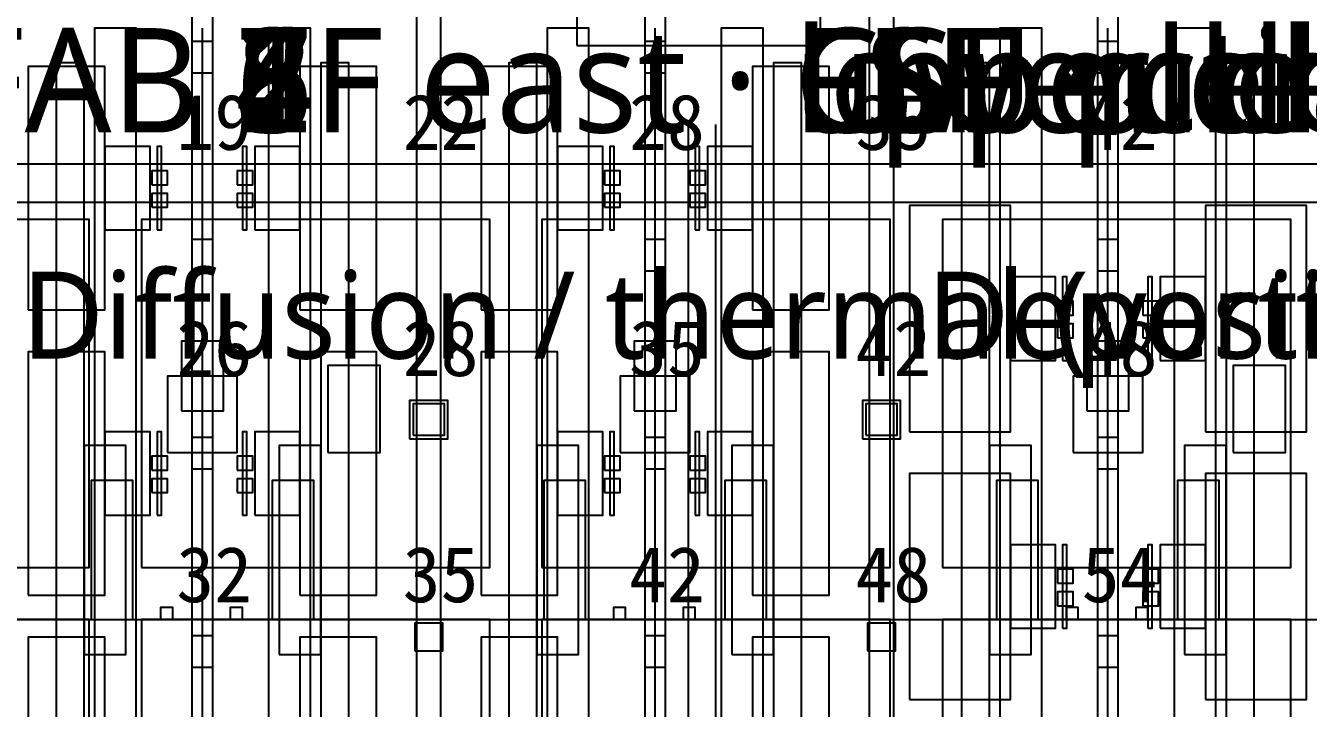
# Model space of a CAD drawing. Header units: metres. Extents: x -1640 to 1560, y -268 to 2338.
# Drawn here: x 30.17 to 67.01, y 1441.45 to 1461.07 of the extents above; entities that cross this region are included whole.
import ezdxf

# ---------------------------------------------------------------- set-up
doc = ezdxf.new("R2010")
doc.units = ezdxf.units.M
for name, color, linetype in [('1F_CHL', 4, 'Continuous'), ('1F_PUMP', 2, 'Continuous'), ('1F_SCR', 3, 'Continuous'), ('1F_STRUCT_COLUMN', 8, 'Continuous'), ('1F_TEXT', 7, 'Continuous'), ('2F_CSF_LATERAL_RACK_CONCEPT', 9, 'Continuous'), ('2F_RFG', 5, 'Continuous'), ('2F_STRUCT_COLUMN', 8, 'Continuous'), ('2F_TEXT', 7, 'Continuous'), ('2F_VMB', 6, 'Continuous'), ('3F_CLEANROOM_OVERHEAD_PIPE_DUCT_CONCEPT', 9, 'Continuous'), ('3F_CVD', 3, 'Continuous'), ('3F_DIFF', 4, 'Continuous'), ('3F_EHS_EGRESS_DIST_M', 2, 'Continuous'), ('3F_FOUP', 5, 'Continuous'), ('3F_OHT', 9, 'Continuous'), ('3F_OHTV', 1, 'Continuous'), ('3F_STRUCT_COLUMN', 8, 'Continuous'), ('3F_TBAR', 6, 'Continuous'), ('3F_TEXT', 7, 'Continuous'), ('4F_FFU', 1, 'Continuous'), ('4F_STRUCT_PLENUM_TRUSS_CONCEPT', 9, 'Continuous'), ('4F_TEXT', 7, 'Continuous'), ('5F_CHL', 4, 'Continuous'), ('5F_PUMP', 2, 'Continuous'), ('5F_SCR', 3, 'Continuous'), ('5F_STRUCT_COLUMN', 8, 'Continuous'), ('5F_TEXT', 7, 'Continuous'), ('6F_CSF_LATERAL_RACK_CONCEPT', 9, 'Continuous'), ('6F_RFG', 5, 'Continuous'), ('6F_STRUCT_COLUMN', 8, 'Continuous'), ('6F_TEXT', 7, 'Continuous'), ('6F_VMB', 6, 'Continuous'), ('7F_CLEANROOM_OVERHEAD_PIPE_DUCT_CONCEPT', 9, 'Continuous'), ('7F_CVD', 3, 'Continuous'), ('7F_DIFF', 4, 'Continuous'), ('7F_EHS_EGRESS_DIST_M', 2, 'Continuous'), ('7F_FOUP', 5, 'Continuous'), ('7F_OHT', 9, 'Continuous'), ('7F_OHTV', 1, 'Continuous'), ('7F_STRUCT_COLUMN', 8, 'Continuous'), ('7F_TBAR', 6, 'Continuous'), ('7F_TEXT', 7, 'Continuous'), ('8F_FFU', 1, 'Continuous'), ('8F_STRUCT_PLENUM_TRUSS_CONCEPT', 9, 'Continuous'), ('8F_TEXT', 7, 'Continuous'), ('EHS_GAS_SUPPLY', 3, 'Continuous'), ('EHS_PROCESS_EXHAUST', 1, 'Continuous'), ('EHS_TREATED_EXHAUST', 30, 'Continuous'), ('RF_RSC', 4, 'Continuous'), ('UTIL_GAS.SPEC_CONCEPT', 3, 'Continuous'), ('UTIL_PCW.R_CONCEPT', 1, 'Continuous'), ('UTIL_PCW.S_CONCEPT', 6, 'Continuous'), ('UTIL_UPW.R_CONCEPT', 2, 'Continuous'), ('UTIL_UPW.S_CONCEPT', 1, 'Continuous')]:
    doc.layers.add(name, color=color, linetype=linetype)
doc.styles.add('KO', font='malgun.ttf')

msp = doc.modelspace()

# ---------------------------------------------------------------- linework, layer by layer
at = {"layer": '1F_CHL'}
for points in [[(38.85, 1448.8), (40.35, 1448.8), (40.35, 1451.3), (38.85, 1451.3)], [(64.85, 1448.8), (66.35, 1448.8), (66.35, 1451.3), (64.85, 1451.3)]]:
    msp.add_lwpolyline(points, close=True, dxfattribs=at)
at = {"layer": '1F_PUMP'}
for points in [[(32.05, 1444), (33.25, 1444), (33.25, 1448), (32.05, 1448)], [(37.25, 1444), (38.45, 1444), (38.45, 1448), (37.25, 1448)], [(45.05, 1444), (46.25, 1444), (46.25, 1448), (45.05, 1448)], [(50.25, 1444), (51.45, 1444), (51.45, 1448), (50.25, 1448)], [(58.05, 1444), (59.25, 1444), (59.25, 1448), (58.05, 1448)], [(63.25, 1444), (64.45, 1444), (64.45, 1448), (63.25, 1448)]]:
    msp.add_lwpolyline(points, close=True, dxfattribs=at)
at = {"layer": '1F_SCR'}
for points in [[(34.25, 1448.8), (36.25, 1448.8), (36.25, 1451), (34.25, 1451)], [(47.25, 1448.8), (49.25, 1448.8), (49.25, 1451), (47.25, 1451)], [(60.25, 1448.8), (62.25, 1448.8), (62.25, 1451), (60.25, 1451)]]:
    msp.add_lwpolyline(points, close=True, dxfattribs=at)
at = {"layer": '1F_STRUCT_COLUMN'}
for points in [[(41.2, 1449.2), (42.3, 1449.2), (42.3, 1450.3), (41.2, 1450.3)], [(54.2, 1449.2), (55.3, 1449.2), (55.3, 1450.3), (54.2, 1450.3)]]:
    msp.add_lwpolyline(points, close=True, dxfattribs=at)
at = {"layer": '2F_CSF_LATERAL_RACK_CONCEPT'}
for points in [[(31.05, 1310), (31.85, 1310), (31.85, 1460), (31.05, 1460)], [(38.65, 1310), (39.45, 1310), (39.45, 1460), (38.65, 1460)], [(44.05, 1310), (44.85, 1310), (44.85, 1460), (44.05, 1460)], [(51.65, 1310), (52.45, 1310), (52.45, 1460), (51.65, 1460)], [(57.05, 1310), (57.85, 1310), (57.85, 1460), (57.05, 1460)], [(64.65, 1310), (65.45, 1310), (65.45, 1460), (64.65, 1460)]]:
    msp.add_lwpolyline(points, close=True, dxfattribs=at)
at = {"layer": '2F_RFG'}
for points in [[(31.85, 1443), (33.05, 1443), (33.05, 1449), (31.85, 1449)], [(37.45, 1443), (38.65, 1443), (38.65, 1449), (37.45, 1449)], [(44.85, 1443), (46.05, 1443), (46.05, 1449), (44.85, 1449)], [(50.45, 1443), (51.65, 1443), (51.65, 1449), (50.45, 1449)], [(57.85, 1443), (59.05, 1443), (59.05, 1449), (57.85, 1449)], [(63.45, 1443), (64.65, 1443), (64.65, 1449), (63.45, 1449)]]:
    msp.add_lwpolyline(points, close=True, dxfattribs=at)
at = {"layer": '2F_STRUCT_COLUMN'}
for points in [[(41.3, 1449.3), (42.2, 1449.3), (42.2, 1450.2), (41.3, 1450.2)], [(54.3, 1449.3), (55.2, 1449.3), (55.2, 1450.2), (54.3, 1450.2)]]:
    msp.add_lwpolyline(points, close=True, dxfattribs=at)
at = {"layer": '2F_VMB'}
for points in [[(34.65, 1450), (35.85, 1450), (35.85, 1452), (34.65, 1452)], [(47.65, 1450), (48.85, 1450), (48.85, 1452), (47.65, 1452)], [(60.65, 1450), (61.85, 1450), (61.85, 1452), (60.65, 1452)]]:
    msp.add_lwpolyline(points, close=True, dxfattribs=at)
at = {"layer": '3F_CLEANROOM_OVERHEAD_PIPE_DUCT_CONCEPT'}
for points in [[(32.15, 1309), (33.35, 1309), (33.35, 1461), (32.15, 1461)], [(37.15, 1309), (38.35, 1309), (38.35, 1461), (37.15, 1461)], [(45.15, 1309), (46.35, 1309), (46.35, 1461), (45.15, 1461)], [(50.15, 1309), (51.35, 1309), (51.35, 1461), (50.15, 1461)], [(58.15, 1309), (59.35, 1309), (59.35, 1461), (58.15, 1461)], [(63.15, 1309), (64.35, 1309), (64.35, 1461), (63.15, 1461)]]:
    msp.add_lwpolyline(points, close=True, dxfattribs=at)
at = {"layer": '3F_CVD'}
for points in [[(55.55, 1449.4), (58.45, 1449.4), (58.45, 1455.9), (55.55, 1455.9)], [(64.05, 1449.4), (66.95, 1449.4), (66.95, 1455.9), (64.05, 1455.9)], [(58.45, 1451.45), (59.75, 1451.45), (59.75, 1453.85), (58.45, 1453.85)], [(62.75, 1451.45), (64.05, 1451.45), (64.05, 1453.85), (62.75, 1453.85)], [(55.55, 1441.7), (58.45, 1441.7), (58.45, 1448.2), (55.55, 1448.2)], [(64.05, 1441.7), (66.95, 1441.7), (66.95, 1448.2), (64.05, 1448.2)], [(58.45, 1443.75), (59.75, 1443.75), (59.75, 1446.15), (58.45, 1446.15)], [(62.75, 1443.75), (64.05, 1443.75), (64.05, 1446.15), (62.75, 1446.15)]]:
    msp.add_lwpolyline(points, close=True, dxfattribs=at)
at = {"layer": '3F_DIFF'}
for points in [[(30.25, 1452.9), (32.45, 1452.9), (32.45, 1459.9), (30.25, 1459.9)], [(38.05, 1452.9), (40.25, 1452.9), (40.25, 1459.9), (38.05, 1459.9)], [(43.25, 1452.9), (45.45, 1452.9), (45.45, 1459.9), (43.25, 1459.9)], [(51.05, 1452.9), (53.25, 1452.9), (53.25, 1459.9), (51.05, 1459.9)], [(32.45, 1455.2), (33.75, 1455.2), (33.75, 1457.6), (32.45, 1457.6)], [(36.75, 1455.2), (38.05, 1455.2), (38.05, 1457.6), (36.75, 1457.6)], [(45.45, 1455.2), (46.75, 1455.2), (46.75, 1457.6), (45.45, 1457.6)], [(49.75, 1455.2), (51.05, 1455.2), (51.05, 1457.6), (49.75, 1457.6)], [(30.25, 1444.7), (32.45, 1444.7), (32.45, 1451.7), (30.25, 1451.7)], [(38.05, 1444.7), (40.25, 1444.7), (40.25, 1451.7), (38.05, 1451.7)], [(43.25, 1444.7), (45.45, 1444.7), (45.45, 1451.7), (43.25, 1451.7)], [(51.05, 1444.7), (53.25, 1444.7), (53.25, 1451.7), (51.05, 1451.7)], [(32.45, 1447), (33.75, 1447), (33.75, 1449.4), (32.45, 1449.4)], [(36.75, 1447), (38.05, 1447), (38.05, 1449.4), (36.75, 1449.4)], [(45.45, 1447), (46.75, 1447), (46.75, 1449.4), (45.45, 1449.4)], [(49.75, 1447), (51.05, 1447), (51.05, 1449.4), (49.75, 1449.4)], [(30.25, 1436.5), (32.45, 1436.5), (32.45, 1443.5), (30.25, 1443.5)], [(38.05, 1436.5), (40.25, 1436.5), (40.25, 1443.5), (38.05, 1443.5)], [(43.25, 1436.5), (45.45, 1436.5), (45.45, 1443.5), (43.25, 1443.5)], [(51.05, 1436.5), (53.25, 1436.5), (53.25, 1443.5), (51.05, 1443.5)]]:
    msp.add_lwpolyline(points, close=True, dxfattribs=at)
at = {"layer": '3F_FOUP'}
for points in [[(33.8, 1456.5), (34.25, 1456.5), (34.25, 1456.9), (33.8, 1456.9)], [(36.25, 1456.5), (36.7, 1456.5), (36.7, 1456.9), (36.25, 1456.9)], [(46.8, 1456.5), (47.25, 1456.5), (47.25, 1456.9), (46.8, 1456.9)], [(49.25, 1456.5), (49.7, 1456.5), (49.7, 1456.9), (49.25, 1456.9)], [(33.8, 1455.85), (34.25, 1455.85), (34.25, 1456.25), (33.8, 1456.25)], [(36.25, 1455.85), (36.7, 1455.85), (36.7, 1456.25), (36.25, 1456.25)], [(46.8, 1455.85), (47.25, 1455.85), (47.25, 1456.25), (46.8, 1456.25)], [(49.25, 1455.85), (49.7, 1455.85), (49.7, 1456.25), (49.25, 1456.25)], [(59.8, 1452.75), (60.25, 1452.75), (60.25, 1453.15), (59.8, 1453.15)], [(62.25, 1452.75), (62.7, 1452.75), (62.7, 1453.15), (62.25, 1453.15)], [(59.8, 1452.1), (60.25, 1452.1), (60.25, 1452.5), (59.8, 1452.5)], [(62.25, 1452.1), (62.7, 1452.1), (62.7, 1452.5), (62.25, 1452.5)], [(33.8, 1448.3), (34.25, 1448.3), (34.25, 1448.7), (33.8, 1448.7)], [(36.25, 1448.3), (36.7, 1448.3), (36.7, 1448.7), (36.25, 1448.7)], [(46.8, 1448.3), (47.25, 1448.3), (47.25, 1448.7), (46.8, 1448.7)], [(49.25, 1448.3), (49.7, 1448.3), (49.7, 1448.7), (49.25, 1448.7)], [(33.8, 1447.65), (34.25, 1447.65), (34.25, 1448.05), (33.8, 1448.05)], [(36.25, 1447.65), (36.7, 1447.65), (36.7, 1448.05), (36.25, 1448.05)], [(46.8, 1447.65), (47.25, 1447.65), (47.25, 1448.05), (46.8, 1448.05)], [(49.25, 1447.65), (49.7, 1447.65), (49.7, 1448.05), (49.25, 1448.05)], [(59.8, 1445.05), (60.25, 1445.05), (60.25, 1445.45), (59.8, 1445.45)], [(62.25, 1445.05), (62.7, 1445.05), (62.7, 1445.45), (62.25, 1445.45)], [(59.8, 1444.4), (60.25, 1444.4), (60.25, 1444.8), (59.8, 1444.8)], [(62.25, 1444.4), (62.7, 1444.4), (62.7, 1444.8), (62.25, 1444.8)]]:
    msp.add_lwpolyline(points, close=True, dxfattribs=at)
at = {"layer": '3F_OHT'}
for p, q in [((35.25, 1389), (35.25, 1461)), ((48.25, 1389), (48.25, 1461)), ((61.25, 1389), (61.25, 1461))]:
    msp.add_line(p, q, dxfattribs=at)
at = {"layer": '3F_OHTV'}
for points in [[(34.95, 1459.71), (35.55, 1459.71), (35.55, 1460.61), (34.95, 1460.61)], [(47.95, 1459.71), (48.55, 1459.71), (48.55, 1460.61), (47.95, 1460.61)], [(60.95, 1459.71), (61.55, 1459.71), (61.55, 1460.61), (60.95, 1460.61)], [(34.95, 1454.02), (35.55, 1454.02), (35.55, 1454.92), (34.95, 1454.92)], [(47.95, 1454.02), (48.55, 1454.02), (48.55, 1454.92), (47.95, 1454.92)], [(60.95, 1454.02), (61.55, 1454.02), (61.55, 1454.92), (60.95, 1454.92)], [(34.95, 1448.33), (35.55, 1448.33), (35.55, 1449.23), (34.95, 1449.23)], [(47.95, 1448.33), (48.55, 1448.33), (48.55, 1449.23), (47.95, 1449.23)], [(60.95, 1448.33), (61.55, 1448.33), (61.55, 1449.23), (60.95, 1449.23)], [(34.95, 1442.63), (35.55, 1442.63), (35.55, 1443.53), (34.95, 1443.53)], [(47.95, 1442.63), (48.55, 1442.63), (48.55, 1443.53), (47.95, 1443.53)], [(60.95, 1442.63), (61.55, 1442.63), (61.55, 1443.53), (60.95, 1443.53)]]:
    msp.add_lwpolyline(points, close=True, dxfattribs=at)
at = {"layer": '3F_STRUCT_COLUMN'}
for points in [[(41.35, 1443.1), (42.15, 1443.1), (42.15, 1443.9), (41.35, 1443.9)], [(54.35, 1443.1), (55.15, 1443.1), (55.15, 1443.9), (54.35, 1443.9)]]:
    msp.add_lwpolyline(points, close=True, dxfattribs=at)
at = {"layer": '3F_TBAR'}
for points in [[(33.95, 1455.2), (34.07, 1455.2), (34.07, 1457.6), (33.95, 1457.6)], [(36.4, 1455.2), (36.52, 1455.2), (36.52, 1457.6), (36.4, 1457.6)], [(46.95, 1455.2), (47.07, 1455.2), (47.07, 1457.6), (46.95, 1457.6)], [(49.4, 1455.2), (49.52, 1455.2), (49.52, 1457.6), (49.4, 1457.6)], [(59.95, 1451.45), (60.07, 1451.45), (60.07, 1453.85), (59.95, 1453.85)], [(62.4, 1451.45), (62.52, 1451.45), (62.52, 1453.85), (62.4, 1453.85)], [(33.95, 1447), (34.07, 1447), (34.07, 1449.4), (33.95, 1449.4)], [(36.4, 1447), (36.52, 1447), (36.52, 1449.4), (36.4, 1449.4)], [(46.95, 1447), (47.07, 1447), (47.07, 1449.4), (46.95, 1449.4)], [(49.4, 1447), (49.52, 1447), (49.52, 1449.4), (49.4, 1449.4)], [(59.95, 1443.75), (60.07, 1443.75), (60.07, 1446.15), (59.95, 1446.15)], [(62.4, 1443.75), (62.52, 1443.75), (62.52, 1446.15), (62.4, 1446.15)]]:
    msp.add_lwpolyline(points, close=True, dxfattribs=at)
at = {"layer": '4F_FFU'}
for points in [[(22, 1445.5), (32, 1445.5), (32, 1455.5), (22, 1455.5)], [(33.5, 1445.5), (43.5, 1445.5), (43.5, 1455.5), (33.5, 1455.5)], [(45, 1445.5), (55, 1445.5), (55, 1455.5), (45, 1455.5)], [(56.5, 1445.5), (66.5, 1445.5), (66.5, 1455.5), (56.5, 1455.5)], [(22, 1434), (32, 1434), (32, 1444), (22, 1444)], [(33.5, 1434), (43.5, 1434), (43.5, 1444), (33.5, 1444)], [(45, 1434), (55, 1434), (55, 1444), (45, 1444)], [(56.5, 1434), (66.5, 1434), (66.5, 1444), (56.5, 1444)]]:
    msp.add_lwpolyline(points, close=True, dxfattribs=at)
at = {"layer": '4F_STRUCT_PLENUM_TRUSS_CONCEPT'}
for points in [[(41.4, 1306), (42.1, 1306), (42.1, 1464), (41.4, 1464)], [(54.4, 1306), (55.1, 1306), (55.1, 1464), (54.4, 1464)]]:
    msp.add_lwpolyline(points, close=True, dxfattribs=at)
at = {"layer": '5F_CHL'}
for points in [[(38.85, 1448.8), (40.35, 1448.8), (40.35, 1451.3), (38.85, 1451.3)], [(64.85, 1448.8), (66.35, 1448.8), (66.35, 1451.3), (64.85, 1451.3)]]:
    msp.add_lwpolyline(points, close=True, dxfattribs=at)
at = {"layer": '5F_PUMP'}
for points in [[(32.05, 1444), (33.25, 1444), (33.25, 1448), (32.05, 1448)], [(37.25, 1444), (38.45, 1444), (38.45, 1448), (37.25, 1448)], [(45.05, 1444), (46.25, 1444), (46.25, 1448), (45.05, 1448)], [(50.25, 1444), (51.45, 1444), (51.45, 1448), (50.25, 1448)], [(58.05, 1444), (59.25, 1444), (59.25, 1448), (58.05, 1448)], [(63.25, 1444), (64.45, 1444), (64.45, 1448), (63.25, 1448)]]:
    msp.add_lwpolyline(points, close=True, dxfattribs=at)
at = {"layer": '5F_SCR'}
for points in [[(34.25, 1448.8), (36.25, 1448.8), (36.25, 1451), (34.25, 1451)], [(47.25, 1448.8), (49.25, 1448.8), (49.25, 1451), (47.25, 1451)], [(60.25, 1448.8), (62.25, 1448.8), (62.25, 1451), (60.25, 1451)]]:
    msp.add_lwpolyline(points, close=True, dxfattribs=at)
at = {"layer": '5F_STRUCT_COLUMN'}
for points in [[(41.2, 1449.2), (42.3, 1449.2), (42.3, 1450.3), (41.2, 1450.3)], [(54.2, 1449.2), (55.3, 1449.2), (55.3, 1450.3), (54.2, 1450.3)]]:
    msp.add_lwpolyline(points, close=True, dxfattribs=at)
at = {"layer": '6F_CSF_LATERAL_RACK_CONCEPT'}
for points in [[(31.05, 1310), (31.85, 1310), (31.85, 1460), (31.05, 1460)], [(38.65, 1310), (39.45, 1310), (39.45, 1460), (38.65, 1460)], [(44.05, 1310), (44.85, 1310), (44.85, 1460), (44.05, 1460)], [(51.65, 1310), (52.45, 1310), (52.45, 1460), (51.65, 1460)], [(57.05, 1310), (57.85, 1310), (57.85, 1460), (57.05, 1460)], [(64.65, 1310), (65.45, 1310), (65.45, 1460), (64.65, 1460)]]:
    msp.add_lwpolyline(points, close=True, dxfattribs=at)
at = {"layer": '6F_RFG'}
for points in [[(31.85, 1443), (33.05, 1443), (33.05, 1449), (31.85, 1449)], [(37.45, 1443), (38.65, 1443), (38.65, 1449), (37.45, 1449)], [(44.85, 1443), (46.05, 1443), (46.05, 1449), (44.85, 1449)], [(50.45, 1443), (51.65, 1443), (51.65, 1449), (50.45, 1449)], [(57.85, 1443), (59.05, 1443), (59.05, 1449), (57.85, 1449)], [(63.45, 1443), (64.65, 1443), (64.65, 1449), (63.45, 1449)]]:
    msp.add_lwpolyline(points, close=True, dxfattribs=at)
at = {"layer": '6F_STRUCT_COLUMN'}
for points in [[(41.3, 1449.3), (42.2, 1449.3), (42.2, 1450.2), (41.3, 1450.2)], [(54.3, 1449.3), (55.2, 1449.3), (55.2, 1450.2), (54.3, 1450.2)]]:
    msp.add_lwpolyline(points, close=True, dxfattribs=at)
at = {"layer": '6F_VMB'}
for points in [[(34.65, 1450), (35.85, 1450), (35.85, 1452), (34.65, 1452)], [(47.65, 1450), (48.85, 1450), (48.85, 1452), (47.65, 1452)], [(60.65, 1450), (61.85, 1450), (61.85, 1452), (60.65, 1452)]]:
    msp.add_lwpolyline(points, close=True, dxfattribs=at)
at = {"layer": '7F_CLEANROOM_OVERHEAD_PIPE_DUCT_CONCEPT'}
for points in [[(32.15, 1309), (33.35, 1309), (33.35, 1461), (32.15, 1461)], [(37.15, 1309), (38.35, 1309), (38.35, 1461), (37.15, 1461)], [(45.15, 1309), (46.35, 1309), (46.35, 1461), (45.15, 1461)], [(50.15, 1309), (51.35, 1309), (51.35, 1461), (50.15, 1461)], [(58.15, 1309), (59.35, 1309), (59.35, 1461), (58.15, 1461)], [(63.15, 1309), (64.35, 1309), (64.35, 1461), (63.15, 1461)]]:
    msp.add_lwpolyline(points, close=True, dxfattribs=at)
at = {"layer": '7F_CVD'}
for points in [[(55.55, 1449.4), (58.45, 1449.4), (58.45, 1455.9), (55.55, 1455.9)], [(64.05, 1449.4), (66.95, 1449.4), (66.95, 1455.9), (64.05, 1455.9)], [(58.45, 1451.45), (59.75, 1451.45), (59.75, 1453.85), (58.45, 1453.85)], [(62.75, 1451.45), (64.05, 1451.45), (64.05, 1453.85), (62.75, 1453.85)], [(55.55, 1441.7), (58.45, 1441.7), (58.45, 1448.2), (55.55, 1448.2)], [(64.05, 1441.7), (66.95, 1441.7), (66.95, 1448.2), (64.05, 1448.2)], [(58.45, 1443.75), (59.75, 1443.75), (59.75, 1446.15), (58.45, 1446.15)], [(62.75, 1443.75), (64.05, 1443.75), (64.05, 1446.15), (62.75, 1446.15)]]:
    msp.add_lwpolyline(points, close=True, dxfattribs=at)
at = {"layer": '7F_DIFF'}
for points in [[(30.25, 1452.9), (32.45, 1452.9), (32.45, 1459.9), (30.25, 1459.9)], [(38.05, 1452.9), (40.25, 1452.9), (40.25, 1459.9), (38.05, 1459.9)], [(43.25, 1452.9), (45.45, 1452.9), (45.45, 1459.9), (43.25, 1459.9)], [(51.05, 1452.9), (53.25, 1452.9), (53.25, 1459.9), (51.05, 1459.9)], [(32.45, 1455.2), (33.75, 1455.2), (33.75, 1457.6), (32.45, 1457.6)], [(36.75, 1455.2), (38.05, 1455.2), (38.05, 1457.6), (36.75, 1457.6)], [(45.45, 1455.2), (46.75, 1455.2), (46.75, 1457.6), (45.45, 1457.6)], [(49.75, 1455.2), (51.05, 1455.2), (51.05, 1457.6), (49.75, 1457.6)], [(30.25, 1444.7), (32.45, 1444.7), (32.45, 1451.7), (30.25, 1451.7)], [(38.05, 1444.7), (40.25, 1444.7), (40.25, 1451.7), (38.05, 1451.7)], [(43.25, 1444.7), (45.45, 1444.7), (45.45, 1451.7), (43.25, 1451.7)], [(51.05, 1444.7), (53.25, 1444.7), (53.25, 1451.7), (51.05, 1451.7)], [(32.45, 1447), (33.75, 1447), (33.75, 1449.4), (32.45, 1449.4)], [(36.75, 1447), (38.05, 1447), (38.05, 1449.4), (36.75, 1449.4)], [(45.45, 1447), (46.75, 1447), (46.75, 1449.4), (45.45, 1449.4)], [(49.75, 1447), (51.05, 1447), (51.05, 1449.4), (49.75, 1449.4)], [(30.25, 1436.5), (32.45, 1436.5), (32.45, 1443.5), (30.25, 1443.5)], [(38.05, 1436.5), (40.25, 1436.5), (40.25, 1443.5), (38.05, 1443.5)], [(43.25, 1436.5), (45.45, 1436.5), (45.45, 1443.5), (43.25, 1443.5)], [(51.05, 1436.5), (53.25, 1436.5), (53.25, 1443.5), (51.05, 1443.5)]]:
    msp.add_lwpolyline(points, close=True, dxfattribs=at)
at = {"layer": '7F_FOUP'}
for points in [[(33.8, 1456.5), (34.25, 1456.5), (34.25, 1456.9), (33.8, 1456.9)], [(36.25, 1456.5), (36.7, 1456.5), (36.7, 1456.9), (36.25, 1456.9)], [(46.8, 1456.5), (47.25, 1456.5), (47.25, 1456.9), (46.8, 1456.9)], [(49.25, 1456.5), (49.7, 1456.5), (49.7, 1456.9), (49.25, 1456.9)], [(33.8, 1455.85), (34.25, 1455.85), (34.25, 1456.25), (33.8, 1456.25)], [(36.25, 1455.85), (36.7, 1455.85), (36.7, 1456.25), (36.25, 1456.25)], [(46.8, 1455.85), (47.25, 1455.85), (47.25, 1456.25), (46.8, 1456.25)], [(49.25, 1455.85), (49.7, 1455.85), (49.7, 1456.25), (49.25, 1456.25)], [(59.8, 1452.75), (60.25, 1452.75), (60.25, 1453.15), (59.8, 1453.15)], [(62.25, 1452.75), (62.7, 1452.75), (62.7, 1453.15), (62.25, 1453.15)], [(59.8, 1452.1), (60.25, 1452.1), (60.25, 1452.5), (59.8, 1452.5)], [(62.25, 1452.1), (62.7, 1452.1), (62.7, 1452.5), (62.25, 1452.5)], [(33.8, 1448.3), (34.25, 1448.3), (34.25, 1448.7), (33.8, 1448.7)], [(36.25, 1448.3), (36.7, 1448.3), (36.7, 1448.7), (36.25, 1448.7)], [(46.8, 1448.3), (47.25, 1448.3), (47.25, 1448.7), (46.8, 1448.7)], [(49.25, 1448.3), (49.7, 1448.3), (49.7, 1448.7), (49.25, 1448.7)], [(33.8, 1447.65), (34.25, 1447.65), (34.25, 1448.05), (33.8, 1448.05)], [(36.25, 1447.65), (36.7, 1447.65), (36.7, 1448.05), (36.25, 1448.05)], [(46.8, 1447.65), (47.25, 1447.65), (47.25, 1448.05), (46.8, 1448.05)], [(49.25, 1447.65), (49.7, 1447.65), (49.7, 1448.05), (49.25, 1448.05)], [(59.8, 1445.05), (60.25, 1445.05), (60.25, 1445.45), (59.8, 1445.45)], [(62.25, 1445.05), (62.7, 1445.05), (62.7, 1445.45), (62.25, 1445.45)], [(59.8, 1444.4), (60.25, 1444.4), (60.25, 1444.8), (59.8, 1444.8)], [(62.25, 1444.4), (62.7, 1444.4), (62.7, 1444.8), (62.25, 1444.8)]]:
    msp.add_lwpolyline(points, close=True, dxfattribs=at)
at = {"layer": '7F_OHT'}
for p, q in [((35.25, 1389), (35.25, 1461)), ((48.25, 1389), (48.25, 1461)), ((61.25, 1389), (61.25, 1461))]:
    msp.add_line(p, q, dxfattribs=at)
at = {"layer": '7F_OHTV'}
for points in [[(34.95, 1459.71), (35.55, 1459.71), (35.55, 1460.61), (34.95, 1460.61)], [(47.95, 1459.71), (48.55, 1459.71), (48.55, 1460.61), (47.95, 1460.61)], [(60.95, 1459.71), (61.55, 1459.71), (61.55, 1460.61), (60.95, 1460.61)], [(34.95, 1454.02), (35.55, 1454.02), (35.55, 1454.92), (34.95, 1454.92)], [(47.95, 1454.02), (48.55, 1454.02), (48.55, 1454.92), (47.95, 1454.92)], [(60.95, 1454.02), (61.55, 1454.02), (61.55, 1454.92), (60.95, 1454.92)], [(34.95, 1448.33), (35.55, 1448.33), (35.55, 1449.23), (34.95, 1449.23)], [(47.95, 1448.33), (48.55, 1448.33), (48.55, 1449.23), (47.95, 1449.23)], [(60.95, 1448.33), (61.55, 1448.33), (61.55, 1449.23), (60.95, 1449.23)], [(34.95, 1442.63), (35.55, 1442.63), (35.55, 1443.53), (34.95, 1443.53)], [(47.95, 1442.63), (48.55, 1442.63), (48.55, 1443.53), (47.95, 1443.53)], [(60.95, 1442.63), (61.55, 1442.63), (61.55, 1443.53), (60.95, 1443.53)]]:
    msp.add_lwpolyline(points, close=True, dxfattribs=at)
at = {"layer": '7F_STRUCT_COLUMN'}
for points in [[(41.35, 1443.1), (42.15, 1443.1), (42.15, 1443.9), (41.35, 1443.9)], [(54.35, 1443.1), (55.15, 1443.1), (55.15, 1443.9), (54.35, 1443.9)]]:
    msp.add_lwpolyline(points, close=True, dxfattribs=at)
at = {"layer": '7F_TBAR'}
for points in [[(33.95, 1455.2), (34.07, 1455.2), (34.07, 1457.6), (33.95, 1457.6)], [(36.4, 1455.2), (36.52, 1455.2), (36.52, 1457.6), (36.4, 1457.6)], [(46.95, 1455.2), (47.07, 1455.2), (47.07, 1457.6), (46.95, 1457.6)], [(49.4, 1455.2), (49.52, 1455.2), (49.52, 1457.6), (49.4, 1457.6)], [(59.95, 1451.45), (60.07, 1451.45), (60.07, 1453.85), (59.95, 1453.85)], [(62.4, 1451.45), (62.52, 1451.45), (62.52, 1453.85), (62.4, 1453.85)], [(33.95, 1447), (34.07, 1447), (34.07, 1449.4), (33.95, 1449.4)], [(36.4, 1447), (36.52, 1447), (36.52, 1449.4), (36.4, 1449.4)], [(46.95, 1447), (47.07, 1447), (47.07, 1449.4), (46.95, 1449.4)], [(49.4, 1447), (49.52, 1447), (49.52, 1449.4), (49.4, 1449.4)], [(59.95, 1443.75), (60.07, 1443.75), (60.07, 1446.15), (59.95, 1446.15)], [(62.4, 1443.75), (62.52, 1443.75), (62.52, 1446.15), (62.4, 1446.15)]]:
    msp.add_lwpolyline(points, close=True, dxfattribs=at)
at = {"layer": '8F_FFU'}
for points in [[(22, 1445.5), (32, 1445.5), (32, 1455.5), (22, 1455.5)], [(33.5, 1445.5), (43.5, 1445.5), (43.5, 1455.5), (33.5, 1455.5)], [(45, 1445.5), (55, 1445.5), (55, 1455.5), (45, 1455.5)], [(56.5, 1445.5), (66.5, 1445.5), (66.5, 1455.5), (56.5, 1455.5)], [(22, 1434), (32, 1434), (32, 1444), (22, 1444)], [(33.5, 1434), (43.5, 1434), (43.5, 1444), (33.5, 1444)], [(45, 1434), (55, 1434), (55, 1444), (45, 1444)], [(56.5, 1434), (66.5, 1434), (66.5, 1444), (56.5, 1444)]]:
    msp.add_lwpolyline(points, close=True, dxfattribs=at)
at = {"layer": '8F_STRUCT_PLENUM_TRUSS_CONCEPT'}
for points in [[(41.4, 1306), (42.1, 1306), (42.1, 1464), (41.4, 1464)], [(54.4, 1306), (55.1, 1306), (55.1, 1464), (54.4, 1464)]]:
    msp.add_lwpolyline(points, close=True, dxfattribs=at)
at = {"layer": 'EHS_GAS_SUPPLY'}
for points in [[(36.05, 1444), (36.4, 1444), (36.4, 1444.35), (36.05, 1444.35)], [(36.05, 1444), (36.4, 1444), (36.4, 1444.35), (36.05, 1444.35)], [(49.05, 1444), (49.4, 1444), (49.4, 1444.35), (49.05, 1444.35)], [(49.05, 1444), (49.4, 1444), (49.4, 1444.35), (49.05, 1444.35)], [(62.05, 1444), (62.4, 1444), (62.4, 1444.35), (62.05, 1444.35)], [(62.05, 1444), (62.4, 1444), (62.4, 1444.35), (62.05, 1444.35)]]:
    msp.add_lwpolyline(points, close=True, dxfattribs=at)
at = {"layer": 'EHS_PROCESS_EXHAUST'}
for points in [[(34.05, 1444), (34.4, 1444), (34.4, 1444.35), (34.05, 1444.35)], [(34.05, 1444), (34.4, 1444), (34.4, 1444.35), (34.05, 1444.35)], [(47.05, 1444), (47.4, 1444), (47.4, 1444.35), (47.05, 1444.35)], [(47.05, 1444), (47.4, 1444), (47.4, 1444.35), (47.05, 1444.35)], [(60.05, 1444), (60.4, 1444), (60.4, 1444.35), (60.05, 1444.35)], [(60.05, 1444), (60.4, 1444), (60.4, 1444.35), (60.05, 1444.35)]]:
    msp.add_lwpolyline(points, close=True, dxfattribs=at)
at = {"layer": 'EHS_TREATED_EXHAUST'}
for points in [[(34.95, 1310), (35.55, 1310), (35.55, 1472), (34.95, 1472)], [(34.95, 1310), (35.55, 1310), (35.55, 1472), (34.95, 1472)], [(47.95, 1310), (48.55, 1310), (48.55, 1472), (47.95, 1472)], [(47.95, 1310), (48.55, 1310), (48.55, 1472), (47.95, 1472)], [(60.95, 1310), (61.55, 1310), (61.55, 1472), (60.95, 1472)], [(60.95, 1310), (61.55, 1310), (61.55, 1472), (60.95, 1472)]]:
    msp.add_lwpolyline(points, close=True, dxfattribs=at)
at = {"layer": 'RF_RSC'}
msp.add_lwpolyline([(46, 1460.5), (53, 1460.5), (53, 1465.5), (46, 1465.5)], close=True, dxfattribs=at)
at = {"layer": 'UTIL_GAS.SPEC_CONCEPT'}
msp.add_line((-274.3, 1444), (293.3, 1444), dxfattribs=at)
msp.add_line((-274.3, 1444), (293.3, 1444), dxfattribs=at)
at = {"layer": 'UTIL_PCW.R_CONCEPT'}
msp.add_line((49.995, 1311.78), (49.995, 1458.23), dxfattribs=at)
msp.add_line((49.995, 1311.78), (49.995, 1458.23), dxfattribs=at)
at = {"layer": 'UTIL_PCW.S_CONCEPT'}
msp.add_line((49.205, 1311.78), (49.205, 1458.23), dxfattribs=at)
msp.add_line((49.205, 1311.78), (49.205, 1458.23), dxfattribs=at)
at = {"layer": 'UTIL_UPW.R_CONCEPT'}
msp.add_line((-276.3, 1457.1), (293.3, 1457.1), dxfattribs=at)
msp.add_line((-276.3, 1457.1), (293.3, 1457.1), dxfattribs=at)
at = {"layer": 'UTIL_UPW.S_CONCEPT'}
msp.add_line((-276.3, 1456), (293.3, 1456), dxfattribs=at)
msp.add_line((-276.3, 1456), (293.3, 1456), dxfattribs=at)

# ---------------------------------------------------------------- texts
at = {"layer": '1F_TEXT', "style": 'KO'}
msp.add_text('P3 FAB 1F east · FSF · utility subfab (lower)', height=3, dxfattribs=at).set_placement((22.5, 1458))
at = {"layer": '2F_TEXT', "style": 'KO'}
msp.add_text('P3 FAB 2F east · CSF · clean subfab (lower)', height=3, dxfattribs=at).set_placement((22.5, 1458))
at = {"layer": '3F_EHS_EGRESS_DIST_M'}
for s, p in [('19', (34.5, 1457.5)), ('22', (41, 1457.5)), ('28', (47.5, 1457.5)), ('35', (54, 1457.5)), ('42', (60.5, 1457.5)), ('26', (34.5, 1451)), ('28', (41, 1451)), ('35', (47.5, 1451)), ('42', (54, 1451)), ('48', (60.5, 1451)), ('32', (34.5, 1444.5)), ('35', (41, 1444.5)), ('42', (47.5, 1444.5)), ('48', (54, 1444.5)), ('54', (60.5, 1444.5))]:
    msp.add_text(s, height=1.6, dxfattribs=at).set_placement(p)
at = {"layer": '3F_TEXT', "style": 'KO'}
for s, height, p in [('P3 FAB 3F east · lower cleanroom (FAB) · Ph3', 3, (22.5, 1458)), ('Diffusion / thermal (vertical furnace) zone (concept)', 2.5, (30.05, 1451.5)), ('Deposition (CVD/ALD/PVD) zone (concept)', 2.5, (56.05, 1451.5))]:
    msp.add_text(s, height=height, dxfattribs=at).set_placement(p)
at = {"layer": '4F_TEXT', "style": 'KO'}
msp.add_text('P3 FAB 4F east · FFU plenum and truss (lower)', height=3, dxfattribs=at).set_placement((22.5, 1458))
at = {"layer": '5F_TEXT', "style": 'KO'}
msp.add_text('P3 FAB 5F east · FSF · utility subfab (upper)', height=3, dxfattribs=at).set_placement((22.5, 1458))
at = {"layer": '6F_TEXT', "style": 'KO'}
msp.add_text('P3 FAB 6F east · CSF · clean subfab (upper)', height=3, dxfattribs=at).set_placement((22.5, 1458))
at = {"layer": '7F_EHS_EGRESS_DIST_M'}
for s, p in [('19', (34.5, 1457.5)), ('22', (41, 1457.5)), ('28', (47.5, 1457.5)), ('35', (54, 1457.5)), ('42', (60.5, 1457.5)), ('26', (34.5, 1451)), ('28', (41, 1451)), ('35', (47.5, 1451)), ('42', (54, 1451)), ('48', (60.5, 1451)), ('32', (34.5, 1444.5)), ('35', (41, 1444.5)), ('42', (47.5, 1444.5)), ('48', (54, 1444.5)), ('54', (60.5, 1444.5))]:
    msp.add_text(s, height=1.6, dxfattribs=at).set_placement(p)
at = {"layer": '7F_TEXT', "style": 'KO'}
for s, height, p in [('P3 FAB 7F east · upper cleanroom (FAB) · Ph4', 3, (22.5, 1458)), ('Diffusion / thermal (vertical furnace) zone (concept)', 2.5, (30.05, 1451.5)), ('Deposition (CVD/ALD/PVD) zone (concept)', 2.5, (56.05, 1451.5))]:
    msp.add_text(s, height=height, dxfattribs=at).set_placement(p)
at = {"layer": '8F_TEXT', "style": 'KO'}
msp.add_text('P3 FAB 8F east · FFU plenum and roof truss (upper)', height=3, dxfattribs=at).set_placement((22.5, 1458))

doc.saveas('drawing.dxf')
